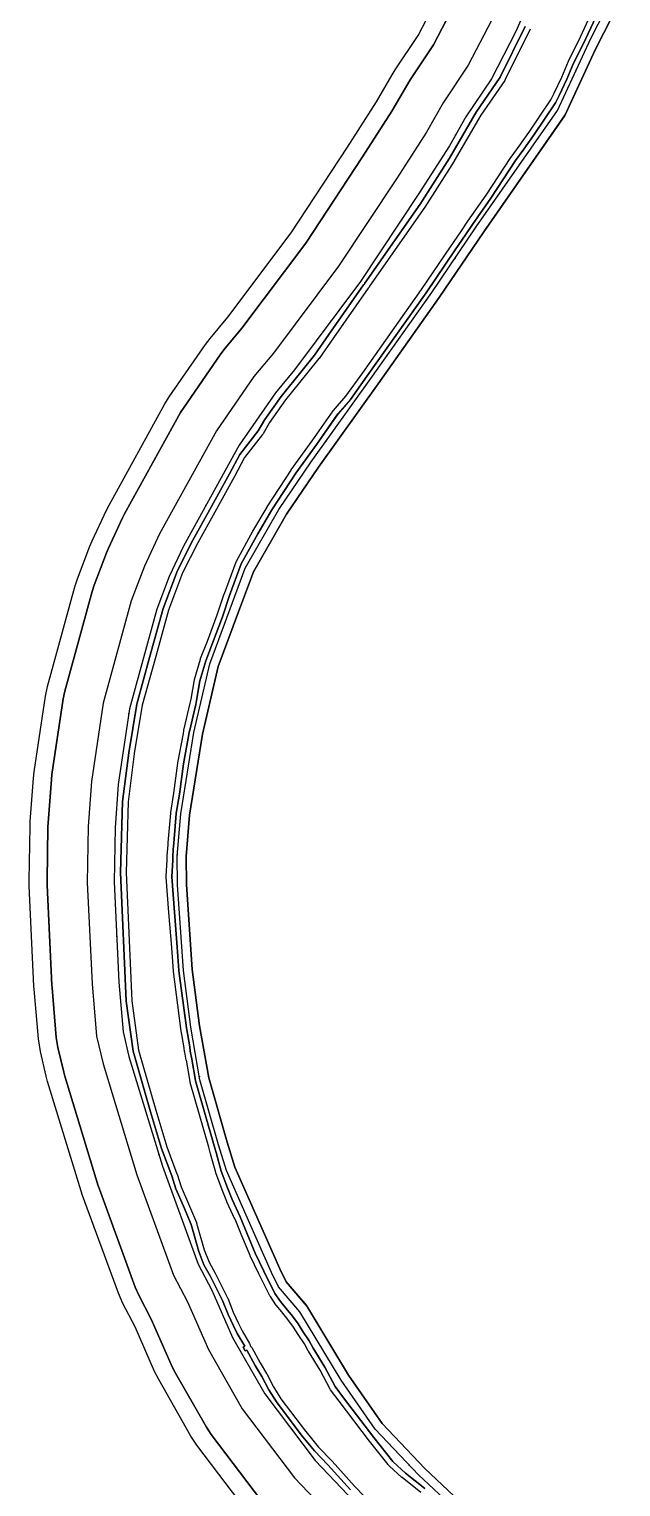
# Model space of a CAD drawing. Header units: inches. Extents: x 87989 to 118156, y 435697 to 451526.
# Drawn here: x 105324 to 105589, y 447447 to 448099 of the extents above; entities that cross this region are included whole.
import ezdxf

# ---------------------------------------------------------------- set-up
doc = ezdxf.new("R2010")
doc.units = ezdxf.units.IN
doc.header["$MEASUREMENT"] = 0
for name, color, linetype, true_color in [('As_waterkering_BWK', 7, 'Continuous', 0x7b8981), ('Beschermingszone_BWK', 7, 'Continuous', 0xcf890d), ('Grens_bebouwingsvrije_zone_BWK', 7, 'Continuous', 0x6789ae), ('Kernzone_BWK', 7, 'Continuous', 0xcb89af), ('Referentiepunten_BWK', 7, 'Continuous', 0x178980)]:
    doc.layers.add(name, color=color, linetype=linetype, true_color=true_color)

msp = doc.modelspace()

# ---------------------------------------------------------------- linework, layer by layer
at = {"layer": 'As_waterkering_BWK'}
for points in [[(105553.4501, 448124.8076), (105541.6761, 448097.8201), (105530.6959, 448076.6533), (105519.3188, 448059.5877), (105511.9104, 448046.6231), (105498.2843, 448025.3241), (105472.2228, 447985.9011), (105442.7217, 447946.4781), (105434.1228, 447936.1593), (105417.9831, 447912.7436), (105392.98, 447867.4998), (105386.63, 447853.8737), (105381.0737, 447839.3216), (105368.9028, 447794.7392), (105363.8757, 447760.8725), (105362.4205, 447741.4256), (105362.0237, 447717.2162), (105364.1403, 447672.3692), (105365.9924, 447650.1442), (105368.6383, 447639.0316), (105383.5872, 447589.9513), (105399.5946, 447546.1627), (105405.68, 447534.521), (105414.9404, 447513.3543), (105429.3603, 447488.0865), (105451.8499, 447458.3209), (105484.3937, 447424.1895)], [(105514.0271, 447436.8896), (105498.1521, 447451.8386), (105478.7051, 447472.3438), (105463.4916, 447494.3043), (105445.103, 447524.8637), (105435.578, 447535.9762), (105432.403, 447542.4585), (105422.7457, 447564.419), (105412.2946, 447588.0992), (105408.7227, 447599.6086), (105400.3883, 447628.7129), (105396.2873, 447652.2608), (105392.98, 447677.6609), (105390.3341, 447715.8932), (105390.2018, 447728.7256), (105391.7893, 447747.6433), (105397.6102, 447784.1559), (105404.754, 447814.8476), (105413.8821, 447839.4539), (105420.629, 447857.7102), (105435.7103, 447883.904), (105450.1301, 447905.203), (105476.8531, 447942.5093), (105504.1052, 447981.0063), (105523.949, 448010.3751), (105560.197, 448062.4981), (105575.2346, 448094.6831), (105584.8563, 448113.8331)]]:
    msp.add_lwpolyline(points, dxfattribs=at)
at = {"layer": 'Beschermingszone_BWK'}
for points in [[(105421.5309, 447435.4132, 0), (105399.0413, 447465.1789, 0), (105396.3564, 447469.2519, 0), (105381.9366, 447494.5196, 0), (105380.1265, 447498.1232, 0), (105371.3936, 447518.0839, 0), (105365.918, 447528.559, 0), (105363.9045, 447533.1159, 0), (105347.8972, 447576.9045, 0), (105347.236, 447578.8794, 0), (105332.287, 447627.9597, 0), (105331.6716, 447630.2301, 0), (105329.0258, 447641.3426, 0), (105328.1237, 447646.9884, 0), (105326.2716, 447669.2135, 0), (105326.1826, 447670.5777, 0), (105324.0659, 447715.4247, 0), (105324.0288, 447717.839, 0), (105324.4256, 447742.0485, 0), (105324.5265, 447744.2612, 0), (105325.9817, 447763.7081, 0), (105326.2876, 447766.452, 0), (105331.3147, 447800.3187, 0), (105332.2443, 447804.7469, 0), (105344.4152, 447849.3293, 0), (105345.5734, 447852.8763, 0), (105351.1297, 447867.4284, 0), (105352.1865, 447869.9251, 0), (105358.5365, 447883.5511, 0), (105359.7208, 447885.8799, 0), (105384.724, 447931.1237, 0), (105386.6954, 447934.3092, 0), (105402.835, 447957.7249, 0), (105404.9304, 447960.4863, 0), (105412.8929, 447970.0414, 0), (105441.1344, 448007.7812, 0), (105466.4278, 448046.0423, 0), (105479.3885, 448066.3012, 0), (105486.3255, 448078.441, 0), (105487.7009, 448080.6663, 0), (105497.9231, 448095.9996, 0), (105507.3569, 448114.1852, 0)], [(105499.2148, 447443.8984, 0), (105490.791, 447450.623, 0), (105490.668, 447450.7285, 0), (105485.0723, 447455.8203, 0), (105484.8633, 447456.0332, 0), (105484.6836, 447456.2734, 0), (105484.5371, 447456.5332, 0), (105476.1797, 447466.9551, 0), (105476.1348, 447467.0117, 0), (105462.625, 447484.9004, 0), (105458.832, 447489.8691, 0), (105458.6113, 447490.2148, 0), (105454.0781, 447498.7578, 0), (105448.8594, 447507.2324, 0), (105448.7656, 447507.3984, 0), (105447.1387, 447510.5625, 0), (105444.3633, 447514.627, 0), (105442.2012, 447517.9707, 0), (105439.7422, 447521.3594, 0), (105436.9883, 447524.7598, 0), (105434.4922, 447527.8359, 0), (105434.3691, 447528.002, 0), (105431.873, 447531.6543, 0), (105431.6992, 447531.9492, 0), (105426.752, 447541.8711, 0), (105422.8535, 447549.9395, 0), (105422.793, 447550.0742, 0), (105419.1777, 447558.8496, 0), (105416.0723, 447566.2949, 0), (105416.0371, 447566.373, 0), (105412.4805, 447574.125, 0), (105412.4355, 447574.2305, 0), (105410.3652, 447579.3594, 0), (105410.3379, 447579.4277, 0), (105407.5449, 447586.9824, 0), (105407.4805, 447587.1797, 0), (105405.1621, 447595.5176, 0), (105404.3613, 447598.4922, 0), (105396.0625, 447627.4746, 0), (105396.0293, 447627.6035, 0), (105395.9805, 447627.8105, 0), (105395.9551, 447627.9414, 0), (105394.3105, 447637.3848, 0), (105394.2969, 447637.457, 0), (105393.5703, 447641.0215, 0), (105393.5352, 447641.2344, 0), (105393.3281, 447643.0195, 0), (105391.8496, 447651.5156, 0), (105391.8281, 447651.6523, 0), (105388.5176, 447677.0801, 0), (105388.5098, 447677.1543, 0), (105388.498, 447677.2754, 0), (105388.4902, 447677.3496, 0), (105387.7637, 447687.8555, 0), (105386.4648, 447703.5684, 0), (105385.2813, 447719.2891, 0), (105385.2793, 447719.623, 0), (105385.7188, 447727.0938, 0), (105385.7012, 447728.6797, 0), (105385.7031, 447728.7969, 0), (105385.7109, 447728.9844, 0), (105385.7168, 447729.1016, 0), (105386.1152, 447733.8437, 0), (105386.1387, 447734.2402, 0), (105386.1484, 447734.3555, 0), (105386.1992, 447734.8398, 0), (105387.3047, 447748.0195, 0), (105387.3145, 447748.1113, 0), (105387.332, 447748.2598, 0), (105387.3457, 447748.3516, 0), (105388.709, 447756.9023, 0), (105390.5254, 447770.4297, 0), (105390.5449, 447770.5508, 0), (105392.9805, 447783.6953, 0), (105393.166, 447784.8652, 0), (105393.1816, 447784.9512, 0), (105393.209, 447785.0898, 0), (105393.2266, 447785.1758, 0), (105396.0371, 447797.25, 0), (105396.4316, 447798.9883, 0), (105397.9453, 447807.6172, 0), (105398.0039, 447807.8691, 0), (105400.584, 447816.9316, 0), (105400.6602, 447817.1563, 0), (105403.7266, 447825.0176, 0), (105408.0605, 447836.6973, 0), (105408.0859, 447836.7676, 0), (105411.2695, 447846.2168, 0), (105411.293, 447846.2832, 0), (105416.5176, 447860.4395, 0), (105416.6699, 447860.7734, 0), (105424.0117, 447874.2012, 0), (105424.0547, 447874.2754, 0), (105430.4043, 447884.9902, 0), (105430.459, 447885.0781, 0), (105441.1074, 447901.4824, 0), (105441.1816, 447901.5898, 0), (105450.627, 447914.5996, 0), (105460.0039, 447928.0742, 0), (105460.168, 447928.2832, 0), (105465.6641, 447934.6172, 0), (105473.1875, 447945.1191, 0), (105499.5117, 447982.3047, 0), (105512.3789, 448001.4766, 0), (105517.043, 448008.1914, 0), (105520.2383, 448012.9199, 0), (105528.3418, 448024.5723, 0), (105528.3809, 448024.6309, 0), (105539.4004, 448041.4531, 0), (105539.4824, 448041.5703, 0), (105543.1797, 448046.5625, 0), (105547.4824, 448052.6563, 0), (105547.5313, 448052.7285, 0), (105552.5938, 448060.459, 0), (105557.207, 448067.2617, 0), (105558.8379, 448070.2637, 0), (105562.1777, 448077.4668, 0), (105565.1133, 448084.5918, 0), (105565.1934, 448084.7676, 0), (105569.6035, 448093.4883, 0), (105569.6445, 448093.5703, 0), (105581.2871, 448118.8223, 0)], [(105583.6074, 448117.8848, 0), (105571.875, 448092.4414, 0), (105567.4238, 448083.6387, 0), (105564.4688, 448076.4648, 0), (105561.0723, 448069.1406, 0), (105559.3457, 448065.9609, 0), (105554.6738, 448059.0723, 0), (105549.5742, 448051.2852, 0), (105545.2051, 448045.0977, 0), (105541.4902, 448040.082, 0), (105530.4336, 448023.2031, 0), (105522.2988, 448011.5059, 0), (105519.1055, 448006.7773, 0), (105514.4434, 448000.0664, 0), (105501.5703, 447980.8867, 0), (105475.2246, 447943.6699, 0), (105467.6289, 447933.0664, 0), (105462.0566, 447926.6445, 0), (105452.6641, 447913.1523, 0), (105443.2051, 447900.1211, 0), (105432.5547, 447883.7168, 0), (105426.2051, 447873, 0), (105418.8633, 447859.5723, 0), (105413.6387, 447845.418, 0), (105410.4297, 447835.8984, 0), (105406.0625, 447824.127, 0), (105402.9883, 447816.248, 0), (105400.4082, 447807.1855, 0), (105398.8848, 447798.4941, 0), (105398.4746, 447796.6895, 0), (105395.6621, 447784.6094, 0), (105395.6348, 447784.4707, 0), (105395.4434, 447783.2695, 0), (105393.0039, 447770.0957, 0), (105391.1816, 447756.5391, 0), (105389.8145, 447747.959, 0), (105389.7969, 447747.8105, 0), (105388.6875, 447734.6055, 0), (105388.6348, 447734.0938, 0), (105388.6094, 447733.666, 0), (105388.209, 447728.8926, 0), (105388.2012, 447728.7051, 0), (105388.2188, 447727.0332, 0), (105387.7754, 447719.4766, 0), (105388.957, 447703.7656, 0), (105390.2559, 447688.043, 0), (105390.9844, 447677.5234, 0), (105390.9961, 447677.4023, 0), (105394.3047, 447652.002, 0), (105394.3164, 447651.918, 0), (105395.8047, 447643.377, 0), (105396.0195, 447641.5215, 0), (105396.7617, 447637.8848, 0), (105398.418, 447628.3691, 0), (105398.4648, 447628.1621, 0), (105406.7695, 447599.1621, 0), (105407.5742, 447596.1777, 0), (105409.8906, 447587.8496, 0), (105412.6836, 447580.2949, 0), (105414.7539, 447575.168, 0), (105418.3457, 447567.3379, 0), (105421.4883, 447559.8066, 0), (105425.1035, 447551.0273, 0), (105428.9961, 447542.9727, 0), (105433.9375, 447533.0645, 0), (105436.4336, 447529.4121, 0), (105438.9316, 447526.334, 0), (105441.7266, 447522.8809, 0), (105444.2637, 447519.3848, 0), (105446.4453, 447516.0117, 0), (105449.291, 447511.8438, 0), (105450.9883, 447508.543, 0), (105456.25, 447500, 0), (105460.8184, 447491.3867, 0), (105464.6172, 447486.4121, 0), (105478.1309, 447468.5176, 0), (105486.6895, 447457.8437, 0), (105486.7539, 447457.6699, 0), (105492.3516, 447452.5762, 0), (105500.8848, 447445.7637, 0)], [(105514.582, 448110.7399, 0), (105504.8226, 448091.9267, 0), (105494.3573, 448076.2287, 0), (105493.2715, 448074.4719, 0), (105486.2352, 448062.1584, 0), (105473.1345, 448041.6806, 0), (105447.6794, 448003.1748, 0), (105419.1726, 447965.0807, 0), (105411.0761, 447955.3648, 0), (105409.4219, 447953.1848, 0), (105393.2823, 447929.7691, 0), (105391.7259, 447927.2542, 0), (105366.7227, 447882.0104, 0), (105365.7877, 447880.1719, 0), (105359.4377, 447866.5458, 0), (105358.6034, 447864.5748, 0), (105353.0471, 447850.0227, 0), (105352.1328, 447847.2224, 0), (105339.9619, 447802.64, 0), (105339.228, 447799.1441, 0), (105334.2009, 447765.2774, 0), (105333.9594, 447763.1111, 0), (105332.5042, 447743.6642, 0), (105332.4246, 447741.9173, 0), (105332.0277, 447717.7079, 0), (105332.057, 447715.8018, 0), (105334.1737, 447670.9548, 0), (105334.244, 447669.8778, 0), (105336.096, 447647.6528, 0), (105336.8082, 447643.1955, 0), (105339.4541, 447632.083, 0), (105339.9399, 447630.2906, 0), (105354.8889, 447581.2103, 0), (105355.4109, 447579.6512, 0), (105371.4182, 447535.8626, 0), (105373.0078, 447532.2651, 0), (105378.6118, 447521.5444, 0), (105387.4557, 447501.3297, 0), (105388.8847, 447498.4848, 0), (105403.3046, 447473.2171, 0), (105405.4242, 447470.0015, 0), (105427.9139, 447440.2359, 0)], [(105467.6797, 447445.168, 0), (105457.625, 447456.3477, 0), (105451.5391, 447462.5645, 0), (105445.6953, 447469.7852, 0), (105434.5508, 447484.5332, 0), (105431.166, 447489.9492, 0), (105428.0566, 447495.9023, 0), (105425.0801, 447500.7969, 0), (105421.332, 447507.6484, 0), (105420.6289, 447507.4219, 0), (105419.7402, 447508.9805, 0), (105420.4102, 447509.4258, 0), (105417.0781, 447515.0859, 0), (105415.3574, 447518.5254, 0), (105412.9766, 447523.6836, 0), (105410.4629, 447529.9688, 0), (105407.6855, 447535.5898, 0), (105404.9727, 447540.9473, 0), (105402.1953, 447545.9082, 0), (105399.8789, 447551.7969, 0), (105396.4629, 447563.8594, 0), (105393, 447572.1699, 0), (105389.627, 447579.8418, 0), (105387.7598, 447585.6719, 0), (105383.2637, 447597.877, 0), (105378.2363, 447614.3809, 0), (105370.5098, 447641.4238, 0), (105367.4023, 447663.8477, 0), (105364.8887, 447721.4609, 0), (105365.8145, 447753.2773, 0), (105368.5254, 447774.9727, 0), (105372.0977, 447796.8008, 0), (105377.8809, 447817.6602, 0), (105383.873, 447839.5977, 0), (105390.3535, 447856.5957, 0), (105397.168, 447870.1562, 0), (105404.873, 447883.8984, 0), (105413.6113, 447899.7949, 0), (105418.2676, 447908.5879, 0), (105426.4395, 447919.0605, 0), (105429.377, 447924.1621, 0), (105436.6816, 447934.502, 0), (105446.1367, 447946.1211, 0), (105451.6211, 447952.9922, 0), (105458.0703, 447962.1836, 0), (105473.5879, 447984.3887, 0), (105473.8242, 447984.7031, 0), (105473.8906, 447984.7988, 0), (105474.1719, 447985.2227, 0), (105498.8867, 448020.5898, 0), (105511.9316, 448041.2109, 0), (105523.8359, 448061.7148, 0), (105534.6191, 448077.3926, 0), (105545.8633, 448100.0137, 0)], [(105548.1133, 448098.9238, 0), (105536.8574, 448076.2793, 0), (105536.6777, 448075.9746, 0), (105525.9512, 448060.377, 0), (105514.0918, 448039.9551, 0), (105514.043, 448039.873, 0), (105501, 448019.252, 0), (105500.9355, 448019.1563, 0), (105476.2402, 447983.8164, 0), (105475.9766, 447983.4199, 0), (105475.9355, 447983.3594, 0), (105475.8691, 447983.2637, 0), (105475.8262, 447983.2051, 0), (105475.6387, 447982.9551, 0), (105475.5918, 447982.8906, 0), (105460.1191, 447960.748, 0), (105453.668, 447951.5566, 0), (105453.5742, 447951.4316, 0), (105448.084, 447944.5527, 0), (105438.6738, 447932.9902, 0), (105431.4844, 447922.8145, 0), (105428.6074, 447917.8125, 0), (105428.4102, 447917.5215, 0), (105420.375, 447907.2227, 0), (105415.8125, 447898.6074, 0), (105407.0586, 447882.6836, 0), (105399.375, 447868.9844, 0), (105392.6445, 447855.5879, 0), (105386.252, 447838.8203, 0), (105380.291, 447816.998, 0), (105374.543, 447796.2637, 0), (105371.0078, 447774.6621, 0), (105370.9941, 447774.5684, 0), (105368.3105, 447753.084, 0), (105367.3906, 447721.4785, 0), (105369.8945, 447664.0742, 0), (105372.9629, 447641.9414, 0), (105380.6348, 447615.0898, 0), (105385.6348, 447598.6738, 0), (105390.1055, 447586.5352, 0), (105390.1406, 447586.4355, 0), (105391.9688, 447580.7285, 0), (105395.2988, 447573.1523, 0), (105398.7715, 447564.8203, 0), (105398.8691, 447564.541, 0), (105402.252, 447552.5957, 0), (105404.459, 447546.9824, 0), (105407.1543, 447542.1699, 0), (105407.2031, 447542.0762, 0), (105409.9199, 447536.709, 0), (105412.7031, 447531.0762, 0), (105412.7832, 447530.8965, 0), (105415.2734, 447524.6719, 0), (105417.5938, 447519.6426, 0), (105417.6289, 447519.5723, 0), (105419.2754, 447516.2793, 0), (105422.5703, 447510.6836, 0), (105422.7363, 447510.3398, 0), (105422.8457, 447509.9746, 0), (105422.8945, 447509.5957, 0), (105423.1387, 447509.377, 0), (105423.3516, 447509.125, 0), (105423.5254, 447508.8496, 0), (105427.2461, 447502.0469, 0), (105430.1934, 447497.2012, 0), (105430.2734, 447497.0605, 0), (105433.3379, 447491.1934, 0), (105436.6133, 447485.9531, 0), (105447.6387, 447471.3574, 0), (105447.6914, 447471.291, 0), (105453.4082, 447464.2305, 0), (105459.4121, 447458.0957, 0), (105459.4844, 447458.0195, 0), (105469.5234, 447446.8574, 0), (105473.8027, 447442.2617, 0)]]:
    msp.add_polyline3d(points, dxfattribs=at)
at = {"layer": 'Grens_bebouwingsvrije_zone_BWK'}
for points in [[(105516.6381, 447439.9252), (105500.9766, 447454.6731), (105481.8185, 447474.8738), (105466.8527, 447496.4766), (105448.3578, 447527.2128), (105438.9463, 447538.1929), (105436.0314, 447544.1441), (105426.4062, 447566.0316), (105416.0468, 447589.5042), (105412.556, 447600.7522), (105404.2924, 447629.6091), (105400.2427, 447652.8625), (105396.9621, 447678.0576), (105394.3327, 447716.0521), (105394.2036, 447728.5786), (105395.7629, 447747.1605), (105401.5381, 447783.3867), (105408.5924, 447813.694), (105417.6332, 447838.065), (105424.2639, 447856.0069), (105439.1041, 447881.782), (105453.4127, 447902.9167), (105480.1114, 447940.1891), (105507.3951, 447978.7307), (105527.2483, 448008.1134), (105563.6796, 448060.5), (105577.3214, 448089.9236), (105588.5733, 448112.3214)], [(105530.8384, 448102.988), (105520.3466, 448082.7627), (105509.1049, 448065.9002), (105501.6403, 448052.8372), (105488.2244, 448031.8667), (105462.4054, 447992.8106), (105433.3021, 447953.9191), (105424.5534, 447943.4206), (105407.7667, 447919.0662), (105382.2774, 447872.9428), (105375.5721, 447858.5543), (105369.6527, 447843.051), (105357.138, 447797.2091), (105351.9418, 447762.203), (105350.4279, 447741.9721), (105350.019, 447717.0315), (105352.1639, 447671.5878), (105354.1091, 447648.2454), (105357.0506, 447635.8907), (105372.2038, 447586.1402), (105388.5947, 447541.3023), (105394.8527, 447529.3303), (105404.2021, 447507.9603), (105419.3205, 447481.4684), (105442.6902, 447450.5379), (105476.2011, 447415.3923)]]:
    msp.add_lwpolyline(points, dxfattribs=at)
at = {"layer": 'Kernzone_BWK'}
for points in [[(105427.9139, 447440.2359), (105405.4242, 447470.0015), (105403.3046, 447473.2171), (105388.8847, 447498.4848), (105387.4557, 447501.3297), (105378.6118, 447521.5444), (105373.0078, 447532.2651), (105371.4182, 447535.8626), (105355.4109, 447579.6512), (105354.8889, 447581.2103), (105339.9399, 447630.2906), (105339.4541, 447632.083), (105336.8082, 447643.1955), (105336.096, 447647.6528), (105334.244, 447669.8778), (105334.1737, 447670.9548), (105332.057, 447715.8018), (105332.0277, 447717.7079), (105332.4246, 447741.9173), (105332.5042, 447743.6642), (105333.9594, 447763.1111), (105334.2009, 447765.2774), (105339.228, 447799.1441), (105339.9619, 447802.64), (105352.1328, 447847.2224), (105353.0471, 447850.0227), (105358.6034, 447864.5748), (105359.4377, 447866.5458), (105365.7877, 447880.1719), (105366.7227, 447882.0104), (105391.7259, 447927.2542), (105393.2823, 447929.7691), (105409.4219, 447953.1848), (105411.0761, 447955.3648), (105419.1726, 447965.0807), (105447.6794, 448003.1748), (105473.1345, 448041.6806), (105486.2352, 448062.1584), (105493.2715, 448074.4719), (105494.3573, 448076.2287), (105504.8226, 448091.9267), (105514.582, 448110.7399)], [(105545.8635, 448100.0138), (105534.6187, 448077.3919), (105523.8369, 448061.7153), (105511.9307, 448041.21), (105498.887, 448020.589), (105474.172, 447985.2228), (105473.8912, 447984.7981), (105473.8241, 447984.7028), (105473.5888, 447984.3883), (105458.071, 447962.183), (105451.621, 447952.992), (105446.137, 447946.121), (105436.682, 447934.502), (105429.376, 447924.163), (105426.44, 447919.06), (105418.268, 447908.5874), (105413.612, 447899.794), (105404.873, 447883.898), (105397.1674, 447870.1566), (105390.3544, 447856.5966), (105383.8721, 447839.5971), (105377.881, 447817.661), (105372.0981, 447796.8007), (105368.5262, 447774.9725), (105365.8142, 447753.2766), (105364.8882, 447721.4604), (105367.4017, 447663.8473), (105370.5106, 447641.4238), (105378.2369, 447614.3818), (105383.2637, 447597.8778), (105387.759, 447585.672), (105389.6268, 447579.8419), (105393.0002, 447572.169), (105396.463, 447563.859), (105399.8794, 447551.796), (105402.1945, 447545.909), (105404.9726, 447540.9481), (105407.6846, 447535.5903), (105410.4627, 447529.9679), (105412.9763, 447523.684), (105415.3575, 447518.5246), (105417.0773, 447515.085), (105420.41, 447509.425), (105419.7397, 447508.9796), (105420.6287, 447507.422), (105421.333, 447507.649), (105425.081, 447500.7975), (105428.0576, 447495.9027), (105431.1664, 447489.9496), (105434.5515, 447484.5334), (105445.6953, 447469.7843), (105451.5394, 447462.5651), (105457.6248, 447456.3474), (105467.679, 447445.1687)]]:
    msp.add_lwpolyline(points, dxfattribs=at)
for points in [[(105500.8843, 447445.764, 0), (105492.3514, 447452.5771, 0), (105486.7547, 447457.6696, 0), (105486.69, 447457.843, 0), (105478.1301, 447468.5183, 0), (105464.617, 447486.412, 0), (105460.819, 447491.387, 0), (105456.25, 447500, 0), (105450.989, 447508.543, 0), (105449.2904, 447511.8439, 0), (105446.4461, 447516.0111, 0), (105444.2633, 447519.3845, 0), (105441.727, 447522.88, 0), (105438.931, 447526.334, 0), (105436.433, 447529.412, 0), (105433.937, 447533.065, 0), (105428.996, 447542.972, 0), (105425.104, 447551.027, 0), (105421.488, 447559.807, 0), (105418.345, 447567.337, 0), (105414.753, 447575.167, 0), (105412.683, 447580.295, 0), (105409.89, 447587.849, 0), (105407.574, 447596.178, 0), (105406.7704, 447599.1614, 0), (105398.4656, 447628.1623, 0), (105398.418, 447628.3697, 0), (105396.7608, 447637.8854, 0), (105396.019, 447641.522, 0), (105395.8042, 447643.3779, 0), (105394.3169, 447651.9177, 0), (105394.304, 447652.0026, 0), (105390.9967, 447677.4026, 0), (105390.9847, 447677.5228, 0), (105390.2567, 447688.0437, 0), (105388.958, 447703.765, 0), (105387.7747, 447719.4761, 0), (105388.2192, 447727.0327, 0), (105388.2019, 447728.7049, 0), (105388.2088, 447728.8928, 0), (105388.6093, 447733.6655, 0), (105388.6346, 447734.0943, 0), (105388.6883, 447734.6057, 0), (105389.7963, 447747.8106, 0), (105389.8143, 447747.9582, 0), (105391.1821, 447756.5382, 0), (105393.003, 447770.096, 0), (105395.4437, 447783.2699, 0), (105395.6351, 447784.4707, 0), (105395.6623, 447784.6093, 0), (105398.4741, 447796.6898, 0), (105398.884, 447798.495, 0), (105400.4086, 447807.1856, 0), (105402.9882, 447816.2476, 0), (105406.0633, 447824.1274, 0), (105410.4301, 447835.8988, 0), (105413.6377, 447845.418, 0), (105418.8633, 447859.5732, 0), (105426.2055, 447873.0008, 0), (105432.5555, 447883.7165, 0), (105443.205, 447900.1207, 0), (105452.6639, 447913.1514, 0), (105462.0566, 447926.6452, 0), (105467.6292, 447933.0669, 0), (105475.2239, 447943.6694, 0), (105501.5698, 447980.8859, 0), (105514.4442, 448000.0672, 0), (105519.1049, 448006.778, 0), (105522.2994, 448011.5059, 0), (105530.4338, 448023.2028, 0), (105541.491, 448040.083, 0), (105545.206, 448045.098, 0), (105549.575, 448051.286, 0), (105554.674, 448059.073, 0), (105559.345, 448065.96, 0), (105561.0723, 448069.1409, 0), (105564.4681, 448076.4652, 0), (105567.424, 448083.639, 0), (105571.8754, 448092.4417, 0), (105583.6083, 448117.8848, 0)], [(105588.5733, 448112.3214, 0), (105577.3214, 448089.9236, 0), (105563.8259, 448060.8156, 0), (105563.4809, 448060.2143, 0), (105527.2481, 448008.1135, 0), (105507.3948, 447978.731, 0), (105480.1113, 447940.1891, 0), (105453.4127, 447902.9167, 0), (105439.1041, 447881.782, 0), (105424.2639, 447856.0069, 0), (105417.6332, 447838.065, 0), (105408.5924, 447813.694, 0), (105401.5381, 447783.3867, 0), (105395.7629, 447747.1605, 0), (105394.2036, 447728.5786, 0), (105394.3327, 447716.0521, 0), (105396.9621, 447678.0576, 0), (105400.2427, 447652.8625, 0), (105404.2924, 447629.6091, 0), (105412.5556, 447600.752, 0), (105416.0468, 447589.5042, 0), (105426.4062, 447566.0316, 0), (105436.0314, 447544.1441, 0), (105438.9463, 447538.1929, 0), (105448.14, 447527.4669, 0), (105448.5303, 447526.926, 0), (105466.8527, 447496.4766, 0), (105481.8185, 447474.8738, 0), (105500.9766, 447454.6731, 0), (105516.6381, 447439.9252, 0)]]:
    msp.add_polyline3d(points, dxfattribs=at)
at = {"layer": 'Referentiepunten_BWK'}
for p in [(105568.4274, 448080.25), (105514.6224, 448051.3691), (105514.4622, 447996.3347), (105459.0475, 447968.2946), (105456.8594, 447914.5974), (105403.0468, 447885.716), (105409.3486, 447827.2331), (105368.5558, 447792.4012), (105390.2587, 447729.4034), (105363.1746, 447692.8315), (105400.156, 447630.0467), (105381.9798, 447595.2287), (105435.2388, 447536.6687), (105420.7001, 447503.2616), (105493.99, 447456.2271)]:
    msp.add_point(p, dxfattribs=at)

doc.saveas('drawing.dxf')
